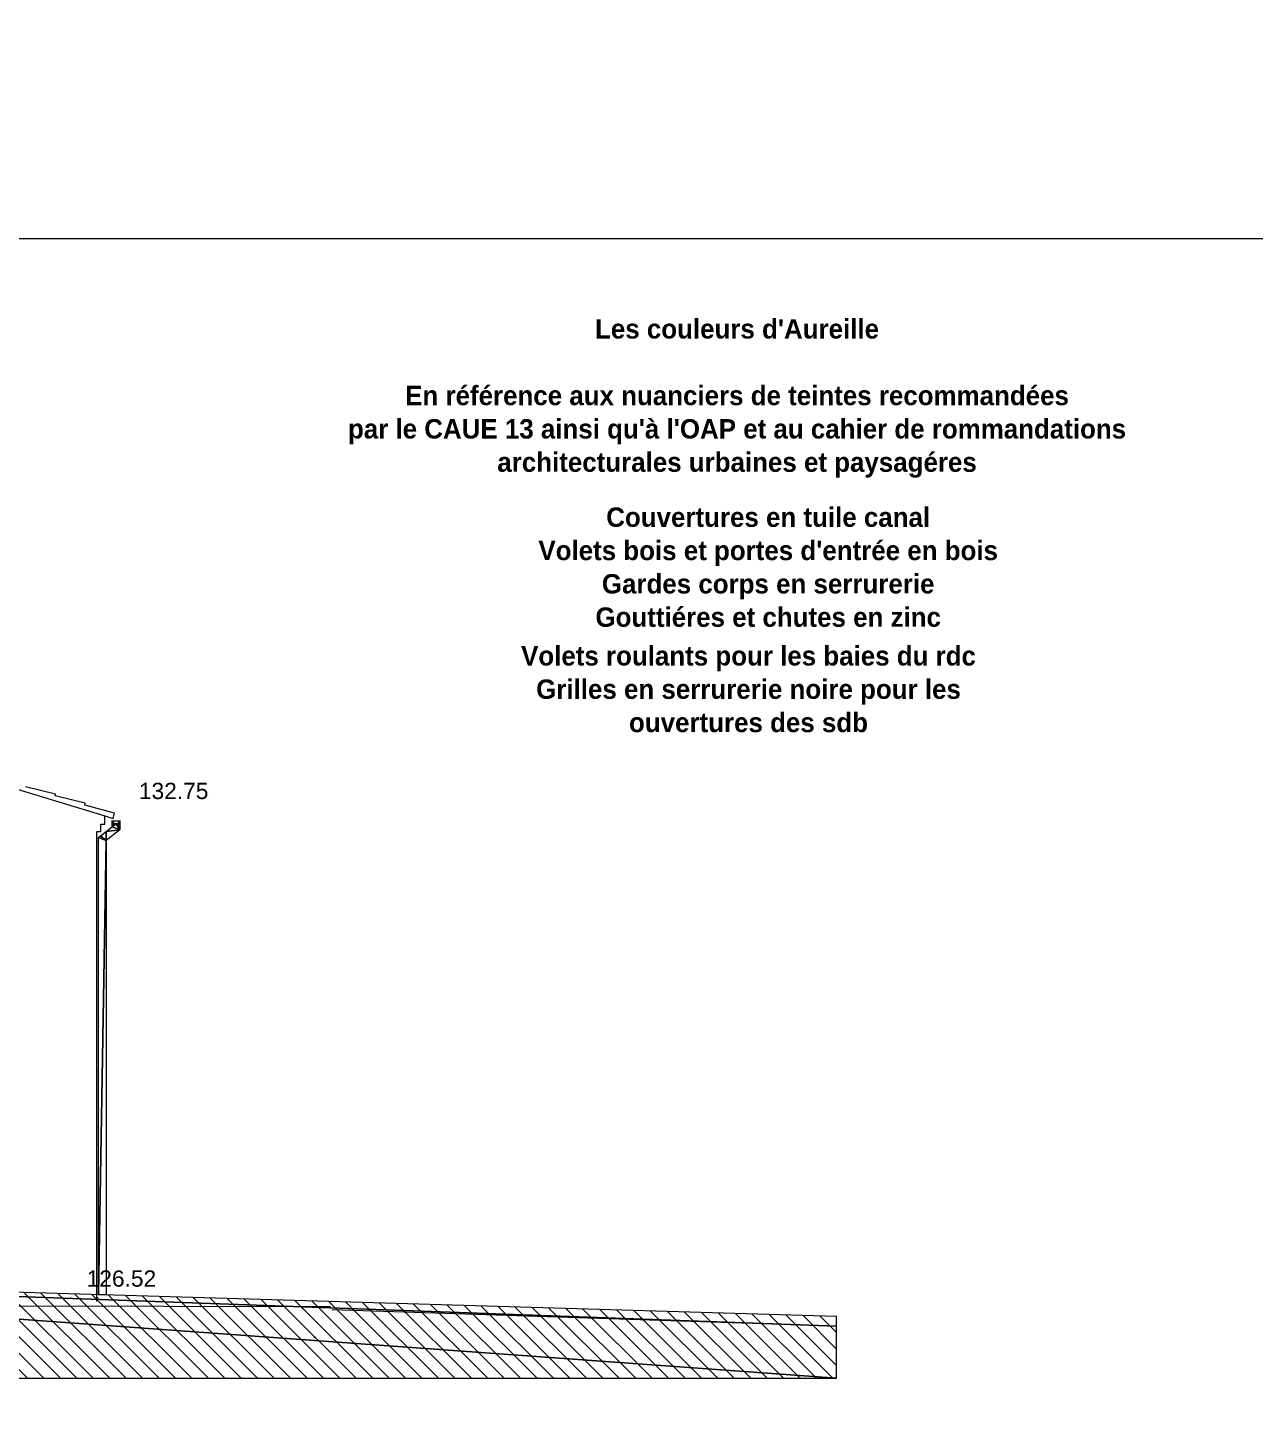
# Model space of a CAD drawing. Header units: metres. Extents: x 44.2 to 128.2, y -61.8 to 3.
# Drawn here: x 91.37 to 107.21, y -47.09 to -29.33 of the extents above; entities that cross this region are included whole.
import ezdxf
from ezdxf.enums import TextEntityAlignment as Align
from ezdxf.lldxf.tags import DXFTag

# ---------------------------------------------------------------- set-up
doc = ezdxf.new("R2010")
doc.units = ezdxf.units.M
doc.header["$MEASUREMENT"] = 0
for name, color, linetype in [('Calque Commun', 7, 'Continuous'), ('Cotations', 7, 'Continuous'), ('Textes', 7, 'Continuous')]:
    doc.layers.add(name, color=color, linetype=linetype)
doc.styles.add('Arial2', font='arial.ttf', dxfattribs={"height": 0.21})
doc.styles.add('Century Gothic6', font='GOTHICB.TTF', dxfattribs={"height": 0.25})
doc.styles.add('Century Gothic7', font='GOTHICB.TTF', dxfattribs={"height": 0.25})
tags = doc.linetypes.add('HIDDEN', pattern=[0.375, 0.25, -0.125]).pattern_tags.tags
tags[6:7] = [DXFTag(74, 4), DXFTag(75, 0), DXFTag(340, '0'), DXFTag(46, 1.0), DXFTag(50, 0.0), DXFTag(44, 0.0), DXFTag(45, 0.0)]
tags[4:5] = [DXFTag(74, 4), DXFTag(75, 0), DXFTag(340, '0'), DXFTag(46, 1.0), DXFTag(50, 0.0), DXFTag(44, 0.0), DXFTag(45, 0.0)]

# ---------------------------------------------------------------- blocks, each defined once
blk = doc.blocks.new('@dwg_exp45')
at = {"layer": 'Cotations', "color": 212, "linetype": 'ByBlock', "lineweight": -2, "style": 'Arial2'}
blk.add_text('132.75', height=0.21, dxfattribs=at).set_placement((93.26, -39.287), align=Align.CENTER)
blk = doc.blocks.new('@dwg_exp51')
at = {"layer": 'Cotations', "color": 212, "linetype": 'ByBlock', "lineweight": -2, "style": 'Arial2'}
blk.add_text('126.52', height=0.21, dxfattribs=at).set_placement((92.586, -45.581), align=Align.CENTER)
blk = doc.blocks.new('hatch12')
at = {"layer": 'Calque Commun', "color": 7, "linetype": 'Continuous', "lineweight": 5}
for p, q in [((90.234, -45.624), (91.374, -46.764)), ((90.453, -45.63), (91.586, -46.764)), ((90.671, -45.637), (91.799, -46.764)), ((90.89, -45.643), (92.011, -46.764)), ((91.108, -45.65), (92.223, -46.764)), ((91.327, -45.656), (92.435, -46.764)), ((91.546, -45.663), (92.647, -46.764)), ((91.764, -45.669), (92.859, -46.764)), ((91.983, -45.676), (93.071, -46.764)), ((92.202, -45.682), (93.284, -46.764)), ((92.42, -45.689), (93.496, -46.764)), ((92.639, -45.695), (93.708, -46.764)), ((92.857, -45.702), (93.92, -46.764)), ((93.076, -45.708), (94.132, -46.764)), ((93.295, -45.715), (94.344, -46.764)), ((93.513, -45.721), (94.556, -46.764)), ((93.732, -45.728), (94.768, -46.764)), ((93.95, -45.734), (94.981, -46.764)), ((94.169, -45.741), (95.193, -46.764)), ((94.388, -45.747), (95.405, -46.764)), ((94.606, -45.754), (95.617, -46.764)), ((94.825, -45.76), (95.829, -46.764)), ((95.043, -45.766), (96.041, -46.764)), ((95.262, -45.773), (96.253, -46.764)), ((95.481, -45.779), (96.465, -46.764)), ((95.699, -45.786), (96.678, -46.764)), ((95.918, -45.792), (96.89, -46.764)), ((96.137, -45.799), (97.102, -46.764)), ((96.355, -45.805), (97.314, -46.764)), ((96.574, -45.812), (97.526, -46.764)), ((96.792, -45.818), (97.738, -46.764)), ((97.011, -45.825), (97.95, -46.764)), ((97.23, -45.831), (98.163, -46.764)), ((97.448, -45.838), (98.375, -46.764)), ((97.667, -45.844), (98.587, -46.764)), ((97.885, -45.851), (98.799, -46.764)), ((98.104, -45.857), (99.011, -46.764)), ((98.323, -45.864), (99.223, -46.764)), ((98.541, -45.87), (99.435, -46.764)), ((98.76, -45.877), (99.647, -46.764)), ((98.979, -45.883), (99.86, -46.764)), ((99.197, -45.89), (100.072, -46.764)), ((99.416, -45.896), (100.284, -46.764)), ((99.634, -45.903), (100.496, -46.764)), ((99.853, -45.909), (100.708, -46.764)), ((100.072, -45.916), (100.92, -46.764)), ((100.29, -45.922), (101.132, -46.764)), ((100.509, -45.928), (101.345, -46.764)), ((100.727, -45.935), (101.557, -46.764)), ((100.946, -45.941), (101.769, -46.764)), ((101.165, -45.948), (101.814, -46.598)), ((101.383, -45.954), (101.814, -46.386)), ((101.602, -45.961), (101.814, -46.174))]:
    blk.add_line(p, q, dxfattribs=at)
at = {"layer": 'Calque Commun', "color": 7, "linetype": 'Continuous', "lineweight": 20}
mesh = blk.add_polyface(dxfattribs=at)
corners = [(101.814, -46.092), (101.814, -45.967), (83.156, -45.414), (76.579, -46.764), (81.05, -45.484), (78.325, -45.804), (101.814, -46.764), (76.579, -45.898)]
mesh.append_faces([[corners[k] for k in face] for face in [(3, 5, 7)]], dxfattribs={"vtx0": -1, "color": 7})
mesh.append_faces([[corners[k] for k in face] for face in [(6, 2, 3)]], dxfattribs={"vtx0": -1, "vtx1": -1, "color": 7})
mesh.append_faces([[corners[k] for k in face] for face in [(3, 4, 5), (3, 2, 4)]], dxfattribs={"vtx0": -1, "vtx2": -1, "color": 7})
mesh.append_faces([[corners[k] for k in face] for face in [(6, 0, 2)]], dxfattribs={"vtx1": -1, "vtx2": -1, "color": 7})
mesh.append_faces([[corners[k] for k in face] for face in [(0, 1, 2)]], dxfattribs={"vtx2": -1, "color": 7})
blk = doc.blocks.new('CARTDCE')
at = {"layer": 'Calque Commun', "color": 9, "linetype": 'Continuous', "lineweight": 5}
blk.add_line((20.202, 28.93), (-21.798, 28.93), dxfattribs=at)

msp = doc.modelspace()

# ---------------------------------------------------------------- linework, layer by layer
at = {"layer": 'Calque Commun', "color": 7, "linetype": 'Continuous', "lineweight": 5}
for p, q in [((87.767, -38.099), (92.37, -39.503)), ((93.793, -39.227), (93.793, -39.227)), ((92.277, -45.722), (92.287, -45.722)), ((95.068, -46.233), (95.094, -46.233)), ((95.078, -46.233), (95.078, -46.233))]:
    msp.add_line(p, q, dxfattribs=at)
at = {"layer": 'Calque Commun', "color": 8, "linetype": 'Continuous', "lineweight": 5}
msp.add_line((92.466, -39.566), (92.566, -39.566), dxfattribs=at)
at = {"layer": 'Calque Commun', "color": 26, "linetype": 'HIDDEN', "lineweight": 20}
for p, q in [((95.285, -45.84), (77.452, -45.815)), ((101.788, -46.092), (95.305, -45.882))]:
    msp.add_line(p, q, dxfattribs=at)
at = {"layer": 'Cotations', "color": 7, "linetype": 'Continuous', "lineweight": 5}
msp.add_polyline3d([(92.27, -45.772, 0), (92.27, -39.706, 0), (92.32, -39.706, 0), (92.32, -39.612, 0), (92.37, -39.612, 0), (92.37, -39.503, 0), (92.479, -39.538, 0), (92.497, -39.47, 0), (92.113, -39.364, 0), (92.118, -39.339, 0), (91.731, -39.247, 0), (91.729, -39.247, 0), (91.735, -39.222, 0), (91.346, -39.13, 0)], dxfattribs=at)

# ---------------------------------------------------------------- block references
at = {"layer": 'Calque Commun', "color": 0, "linetype": 'ByBlock', "lineweight": -2, "xscale": 0.9916667342185974, "yscale": 0.9916667342185974, "zscale": 0.9916667342185974}
msp.add_blockref('CARTDCE', (107.577, -60.746), dxfattribs=at)
at = {"layer": 'Calque Commun', "color": 0, "linetype": 'ByBlock', "lineweight": -2}
msp.add_blockref('hatch12', (0, 0), dxfattribs=at)
at = {"layer": 'Cotations', "color": 0, "linetype": 'ByBlock', "lineweight": -2}
for name in ['@dwg_exp45', '@dwg_exp51']:
    msp.add_blockref(name, (0, 0), dxfattribs=at)

# ---------------------------------------------------------------- texts
at = {"layer": 'Calque Commun', "color": 5, "linetype": 'ByBlock', "lineweight": -2, "insert": (100.679, -38.427), "char_height": 0.25, "attachment_point": 8, "line_spacing_factor": 1.032, "style": 'Century Gothic7'}
msp.add_mtext('Volets roulants pour les baies du rdc\\PGrilles en serrurerie noire pour les\\Pouvertures des sdb', dxfattribs=at)
at = {"layer": 'Textes', "color": 5, "linetype": 'ByBlock', "lineweight": -2, "char_height": 0.25, "attachment_point": 8, "line_spacing_factor": 1.032, "style": 'Century Gothic6'}
for s, insert in [("Les couleurs d'Aureille\\P\\PEn référence aux nuanciers de teintes recommandées\\Ppar le CAUE 13 ainsi qu'à l'OAP et au cahier de rommandations\\Parchitecturales urbaines et paysagéres\\P", (100.531, -35.14)), ("Couvertures en tuile canal\\PVolets bois et portes d'entrée en bois\\PGardes corps en serrurerie\\PGouttiéres et chutes en zinc", (100.933, -37.067))]:
    msp.add_mtext(s, dxfattribs=dict(at, insert=insert))

# ---------------------------------------------------------------- meshes
at = {"layer": 'Calque Commun', "color": 7, "linetype": 'Continuous', "lineweight": 5}
mesh = msp.add_polyface(dxfattribs=at)
corners = [(44.219, -2.79), (128.219, -2.79), (128.219, -61.79), (44.219, -61.79)]
mesh.append_faces([[corners[k] for k in face] for face in [(0, 1, 2, 3)]], dxfattribs={"color": 7})
at = {"layer": 'Calque Commun', "color": 8, "linetype": 'Continuous', "lineweight": 5}
mesh = msp.add_polyface(dxfattribs=at)
corners = [(92.466, -39.645), (92.466, -39.563), (92.467, -39.568), (92.288, -39.783), (92.318, -39.761), (92.388, -39.822), (92.535, -39.601), (92.566, -39.683), (92.53, -39.603), (92.388, -39.707), (92.478, -39.588), (92.482, -39.592), (92.475, -39.583), (92.565, -39.568), (92.563, -39.574), (92.496, -39.601), (92.502, -39.603), (92.487, -39.595), (92.55, -39.592), (92.545, -39.595), (92.507, -39.604), (92.388, -45.685), (92.288, -45.685), (92.513, -39.605), (92.56, -39.579), (92.472, -39.579), (92.566, -39.563), (92.519, -39.605), (92.54, -39.598), (92.554, -39.588), (92.557, -39.583), (92.469, -39.574), (92.524, -39.604), (92.491, -39.598)]
mesh.append_faces([[corners[k] for k in face] for face in [(6, 7, 8), (10, 0, 12), (13, 7, 14), (18, 7, 19), (12, 0, 25), (27, 0, 23), (25, 0, 31), (9, 5, 4), (31, 0, 2), (3, 5, 22), (15, 0, 33), (24, 7, 30), (8, 7, 32), (33, 0, 17), (29, 7, 18)]], dxfattribs={"vtx0": -1, "vtx1": -1, "color": 8})
mesh.append_faces([[corners[k] for k in face] for face in [(27, 7, 0)]], dxfattribs={"vtx0": -1, "vtx1": -1, "vtx2": -1, "color": 8})
mesh.append_faces([[corners[k] for k in face] for face in [(9, 7, 5), (0, 11, 17), (0, 20, 23)]], dxfattribs={"vtx0": -1, "vtx2": -1, "color": 8})
mesh.append_faces([[corners[k] for k in face] for face in [(3, 4, 5), (10, 11, 0), (9, 0, 7), (15, 16, 0), (16, 20, 0), (24, 14, 7), (6, 28, 7), (29, 30, 7), (27, 32, 7), (28, 19, 7)]], dxfattribs={"vtx1": -1, "vtx2": -1, "color": 8})
mesh.append_faces([[corners[k] for k in face] for face in [(0, 1, 2), (5, 21, 22), (13, 26, 7)]], dxfattribs={"vtx2": -1, "color": 8})

doc.saveas('drawing.dxf')
